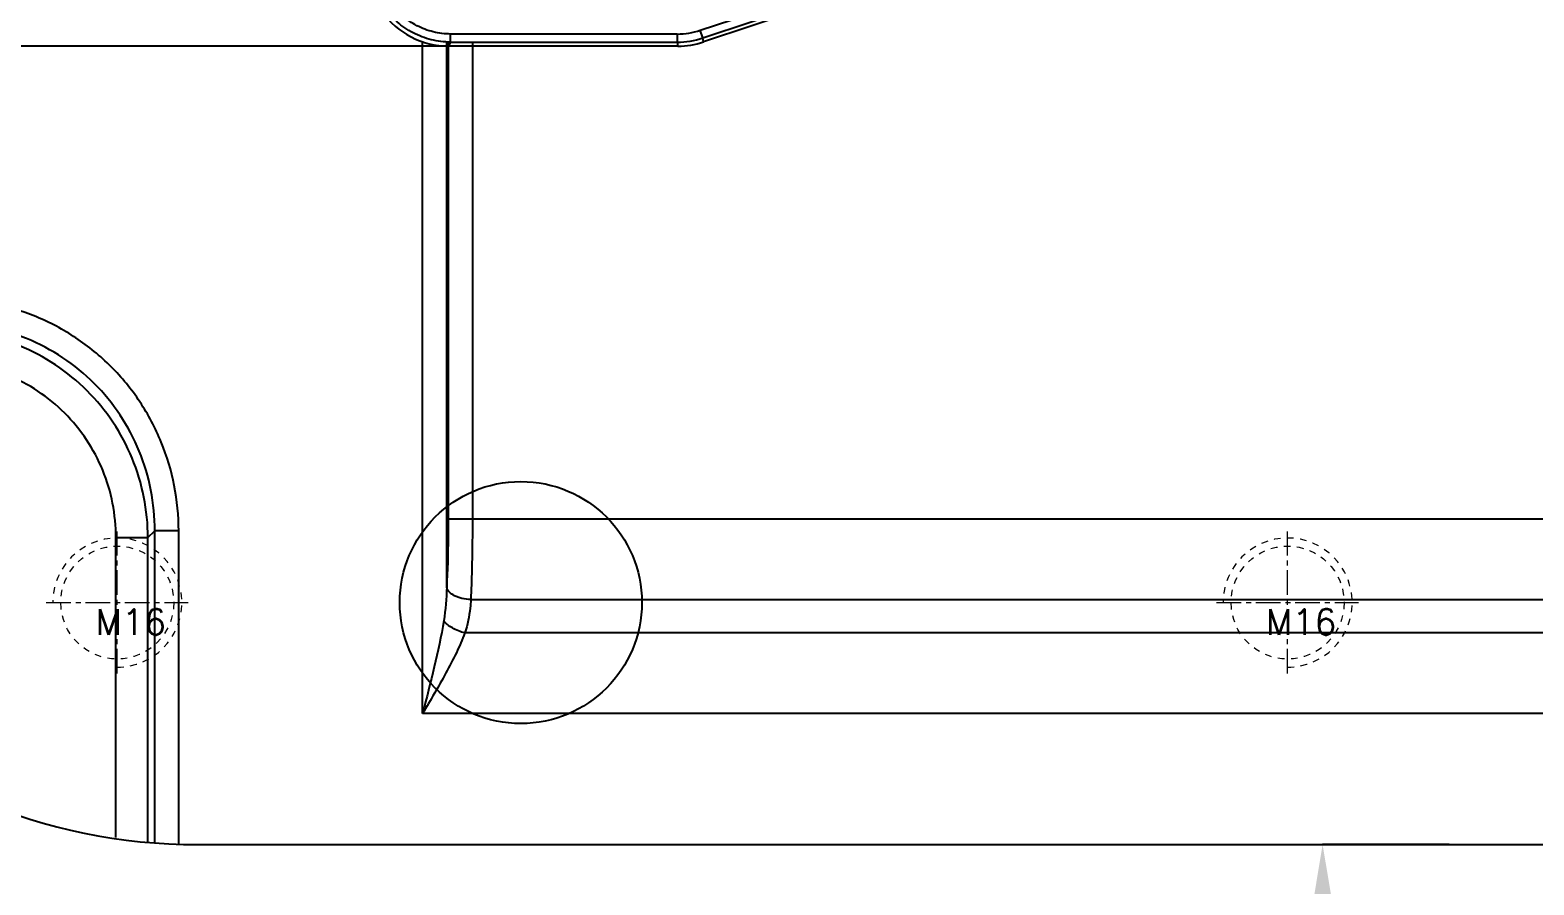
# Model space of a CAD drawing. Header units: millimetres. Extents: x -946 to 3963, y -10008 to 1396.
# Drawn here: x 1297.4 to 1483.7, y -1043.9 to -937.9 of the extents above; entities that cross this region are included whole.
import ezdxf

# ---------------------------------------------------------------- set-up
doc = ezdxf.new("R2010")
doc.units = ezdxf.units.MM
doc.header["$LTSCALE"] = 16.335
doc.header["$PDMODE"] = 3
doc.header["$PDSIZE"] = 0.3125
doc.linetypes.add('CENTER', pattern=[0.6, 0.375, -0.075, 0.075, -0.075])
doc.linetypes.add('HIDDEN', pattern=[0.2, 0.1, -0.1])
doc.layers.get('0').update_dxf_attribs({"linetype": 'CONTINUOUS'})
doc.layers.get('Defpoints').update_dxf_attribs({"linetype": 'CONTINUOUS'})
doc.layers.add('screw', color=33, linetype='CONTINUOUS', lineweight=13)
doc.styles.get("Standard").update_dxf_attribs({"font": 'txt', "width": 0.8})
doc.styles.add('TXT', font='txt.shx', dxfattribs={"bigfont": 'gbcbig.shx'})
doc.dimstyles.new('11', dxfattribs={"dimtxt": 10, "dimasz": 10, "dimexe": 0, "dimexo": 0, "dimgap": 0, "dimtad": 0, "dimzin": 0, "dimdsep": 46, "dimtxsty": 'Standard', "dimcen": 0, "dimclrd": 4, "dimclre": 4, "dimclrt": 6, "dimazin": 0, "dimtfac": 1, "dimtofl": 0, "dimtmove": 0, "dimatfit": 3, "dimfxl": 0, "dimtolj": 1, "dimtzin": 0, "dimarcsym": 0})

# ---------------------------------------------------------------- blocks, each defined once
blk = doc.blocks.new('*D21')
at = {"color": 4, "lineweight": -2}
for p, q in [((1362.53, -727.83), (1290.82, -727.83)), ((1290.82, -737.83), (1290.82, -780.79)), ((1290.82, -929.88), (1290.82, -816.79)), ((1357.77, -939.88), (1290.82, -939.88))]:
    blk.add_line(p, q, dxfattribs=at)
at = {"color": 4}
for points in [[(1289.15, -737.83), (1292.49, -737.83), (1290.82, -727.83)], [(1289.15, -929.88), (1292.49, -929.88), (1290.82, -939.88)]]:
    blk.add_solid(points, dxfattribs=at)
at = {"layer": 'Defpoints', "color": 0}
for p in [(1362.53, -727.83), (1290.82, -939.88), (1357.77, -939.88)]:
    blk.add_point(p, dxfattribs=at)
at = {"color": 6, "insert": (1290.82, -798.79), "char_height": 10, "attachment_point": 5, "rotation": 90}
blk.add_mtext('\\A1;212.06', dxfattribs=at)
blk = doc.blocks.new('*D19')
at = {"color": 4, "lineweight": -2}
for p, q in [((1473.19, -1038.86), (1457.53, -1038.86)), ((1457.53, -1048.86), (1457.53, -1052.05)), ((1457.53, -1088.86), (1457.53, -1080.05)), ((1473.19, -1098.86), (1457.53, -1098.86))]:
    blk.add_line(p, q, dxfattribs=at)
at = {"color": 4}
for points in [[(1455.87, -1048.86), (1459.2, -1048.86), (1457.53, -1038.86)], [(1455.87, -1088.86), (1459.2, -1088.86), (1457.53, -1098.86)]]:
    blk.add_solid(points, dxfattribs=at)
at = {"layer": 'Defpoints', "color": 0}
for p in [(1457.53, -1038.86), (1473.19, -1038.86), (1473.19, -1098.86)]:
    blk.add_point(p, dxfattribs=at)
at = {"color": 6, "insert": (1457.53, -1066.05), "char_height": 10, "attachment_point": 5, "rotation": 90}
blk.add_mtext('\\A1;60.00', dxfattribs=at)
blk = doc.blocks.new('screw_m16_g')
at = {"layer": 'screw', "color": 1, "linetype": 'CENTER', "ltscale": 0.497582}
for p, q in [((0, -8.8), (0, 8.8)), ((-8.8, 0), (8.8, 0))]:
    blk.add_line(p, q, dxfattribs=at)
at = {"layer": 'screw', "color": 33, "linetype": 'HIDDEN', "ltscale": 0.497582}
blk.add_circle((0, 0), 7, dxfattribs=at)
at = {"layer": 'screw', "color": 92, "linetype": 'HIDDEN', "ltscale": 0.497582}
blk.add_arc((0, 0), 8, 270, 180, dxfattribs=at)
at = {"layer": 'screw', "color": 6, "style": 'TXT'}
blk.add_text('M16', height=3.2, dxfattribs=at).set_placement((-2.72, -4))

msp = doc.modelspace()

# ---------------------------------------------------------------- linework, layer by layer
at = {"color": 7, "linetype": 'Continuous'}
for p, q in [((1380.426, -937.924), (1392.411, -933.93)), ((1380.744, -938.877), (1392.729, -934.882)), ((1392.809, -935.374), (1380.824, -939.369)), ((1349.489, -939.392), (1349.489, -938.388)), ((1377.57, -938.388), (1349.489, -938.388)), ((1377.57, -938.388), (1377.57, -939.392)), ((1380.744, -938.877), (1380.426, -937.924)), ((1380.824, -939.369), (1380.744, -938.877)), ((1346.017, -1022.619), (1346.017, -939.276)), ((1349.006, -1006.97), (1349.006, -939.348)), ((1349.204, -939.407), (1349.204, -998.547)), ((1349.489, -939.392), (1349.232, -939.884)), ((1377.65, -939.884), (1349.232, -939.884)), ((1349.489, -939.392), (1377.57, -939.392)), ((1352.192, -939.479), (1352.192, -998.498)), ((1377.57, -939.392), (1377.65, -939.884)), ((1349.204, -998.497), (1352.192, -998.499)), ((1352.192, -998.498), (1676.893, -998.498)), ((1311.991, -1000.806), (1312.831, -999.967)), ((1312.831, -1038.571), (1312.831, -999.967)), ((1315.802, -999.967), (1312.831, -999.967)), ((1315.802, -1038.776), (1315.802, -999.967)), ((1308.03, -1037.974), (1308.03, -1000.806)), ((1308.03, -1000.806), (1311.991, -1000.806)), ((1311.991, -1038.49), (1311.991, -1000.806)), ((1351.993, -1008.498), (1677.093, -1008.498)), ((1677.826, -1012.619), (1351.26, -1012.619)), ((1683.068, -1022.619), (1346.017, -1022.619))]:
    msp.add_line(p, q, dxfattribs=at)
msp.add_line((1318.194, -1038.857), (1808.194, -1038.857))
for centre, radius in [((1358.194, -1008.857), 15), ((1583.194, -1098.857), 100)]:
    msp.add_circle(centre, radius)
for centre, radius, start, end in [((1349.231, -929.849), 10.035, 214.99725, 270.00415), ((1377.561, -929.297), 9.091, 270.05926, 288.37569), ((1377.559, -929.288), 10.103, 270.06175, 288.37319)]:
    msp.add_arc(centre, radius, start, end, dxfattribs=at)
msp.add_arc((1318.194, -968.857), 70, 180, 270)
msp.add_ellipse((1377.646, -929.82), major_axis=(1.612, -9.934), ratio=0.9985935, start_param=-0.1606529, end_param=0.1606529, dxfattribs=at)
for points, knots in [([(1349.489, -939.392), (1348.683, -939.392), (1347.071, -939.191), (1344.806, -938.328), (1342.804, -936.963), (1341.719, -935.759), (1341.259, -935.1)], [0, 0, 0, 0, 0.2513083, 0.500415, 0.7493341, 1, 1, 1, 1]), ([(1349.489, -938.388), (1348.767, -938.382), (1347.318, -938.21), (1345.278, -937.429), (1343.47, -936.203), (1342.499, -935.114), (1342.082, -934.525)], [0, 0, 0, 0, 0.2500037, 0.5000005, 0.749997, 1, 1, 1, 1]), ([(1315.802, -999.967), (1315.801, -998.088), (1315.438, -994.322), (1313.809, -988.892), (1311.15, -983.883), (1307.558, -979.496), (1303.17, -975.902), (1298.161, -973.242), (1292.73, -971.613), (1288.962, -971.249), (1287.084, -971.249)], [0, 0, 0, 0, 0.1250026, 0.2499882, 0.3749738, 0.4999571, 0.6249425, 0.7499496, 0.8749809, 1, 1, 1, 1]), ([(1312.831, -999.967), (1312.834, -998.281), (1312.516, -994.901), (1311.065, -990.026), (1308.686, -985.528), (1305.464, -981.589), (1301.525, -978.367), (1297.026, -975.986), (1292.15, -974.535), (1288.769, -974.216), (1287.084, -974.22)], [0, 0, 0, 0, 0.1249962, 0.2499807, 0.3749688, 0.4999568, 0.624947, 0.7499569, 0.8749873, 1, 1, 1, 1]), ([(1311.991, -1000.806), (1311.986, -999.124), (1311.65, -995.752), (1310.178, -990.893), (1307.787, -986.411), (1304.566, -982.484), (1300.639, -979.263), (1296.157, -976.873), (1291.299, -975.401), (1287.926, -975.064), (1286.244, -975.059)], [0, 0, 0, 0, 0.1249861, 0.2500076, 0.3750039, 0.5000185, 0.6250208, 0.7499923, 0.875005, 1, 1, 1, 1]), ([(1308.03, -1000.806), (1308.03, -999.381), (1307.754, -996.524), (1306.519, -992.404), (1304.5, -988.604), (1301.775, -985.275), (1298.446, -982.55), (1294.646, -980.532), (1290.527, -979.297), (1287.669, -979.02), (1286.244, -979.02)], [0, 0, 0, 0, 0.1249984, 0.2500225, 0.3750136, 0.5000187, 0.6250114, 0.7499774, 0.8749926, 1, 1, 1, 1]), ([(1349.204, -998.547), (1349.204, -999.28), (1349.187, -1002.088), (1349.11, -1004.897), (1349.006, -1006.97)], [0, 0, 0, 0, 0.2609182, 1, 1, 1, 1]), ([(1352.192, -998.498), (1352.192, -999.368), (1352.176, -1002.702), (1352.099, -1006.036), (1351.993, -1008.498)], [0, 0, 0, 0, 0.2609809, 1, 1, 1, 1]), ([(1351.993, -1008.498), (1351.625, -1008.481), (1351.085, -1008.409), (1350.406, -1008.208), (1349.681, -1007.904), (1349.075, -1007.433), (1349.006, -1006.97)], [0, 0, 0, 0, 0.3143717, 0.46267, 0.6000441, 1, 1, 1, 1]), ([(1351.993, -1008.498), (1351.975, -1008.846), (1351.862, -1010.239), (1351.581, -1011.621), (1351.26, -1012.619)], [0, 0, 0, 0, 0.2493747, 1, 1, 1, 1]), ([(1348.639, -1011.119), (1348.329, -1013.043), (1347.48, -1016.887), (1346.508, -1020.697), (1346.017, -1022.619)], [0, 0, 0, 0, 0.4954224, 1, 1, 1, 1]), ([(1351.26, -1012.619), (1350.718, -1012.489), (1349.95, -1012.195), (1349.1, -1011.624), (1348.766, -1011.292), (1348.639, -1011.119)], [0, 0, 0, 0, 0.5447387, 0.7902976, 1, 1, 1, 1]), ([(1351.26, -1012.619), (1350.951, -1013.455), (1350.208, -1015.128), (1348.461, -1018.467), (1347, -1020.947), (1346.017, -1022.619)], [0, 0, 0, 0, 0.2364551, 0.4851777, 1, 1, 1, 1])]:
    msp.add_open_spline(points, degree=3, knots=knots, dxfattribs=at)
msp.add_open_spline([(1349.006, -1006.97), (1348.971, -1008.358), (1348.859, -1009.748), (1348.639, -1011.119)], degree=3, dxfattribs=at)

# ---------------------------------------------------------------- block references
at = {"layer": 'screw'}
for p in [(1308.194, -1008.857), (1453.194, -1008.857)]:
    msp.add_blockref('screw_m16_g', p, dxfattribs=at)

# ---------------------------------------------------------------- dimensions: what is measured, and where the dimension line sits
for base, p1, p2, picture, middle in [((1290.819260977, -939.884218364), (1362.528049381, -727.829218364), (1357.771162342, -939.884218364), '*D21', (1290.819260977, -798.78509958)), ((1457.533, -1038.857), (1473.194, -1098.857), (1473.194, -1038.857), '*D19', (1457.533, -1066.048))]:
    dim = msp.add_linear_dim(base=base, p1=p1, p2=p2, angle=90, dimstyle='11')
    dim.commit()
    dim.dimension.update_dxf_attribs({"geometry": picture, "text_midpoint": middle, "dimtype": 160})

doc.saveas('drawing.dxf')
